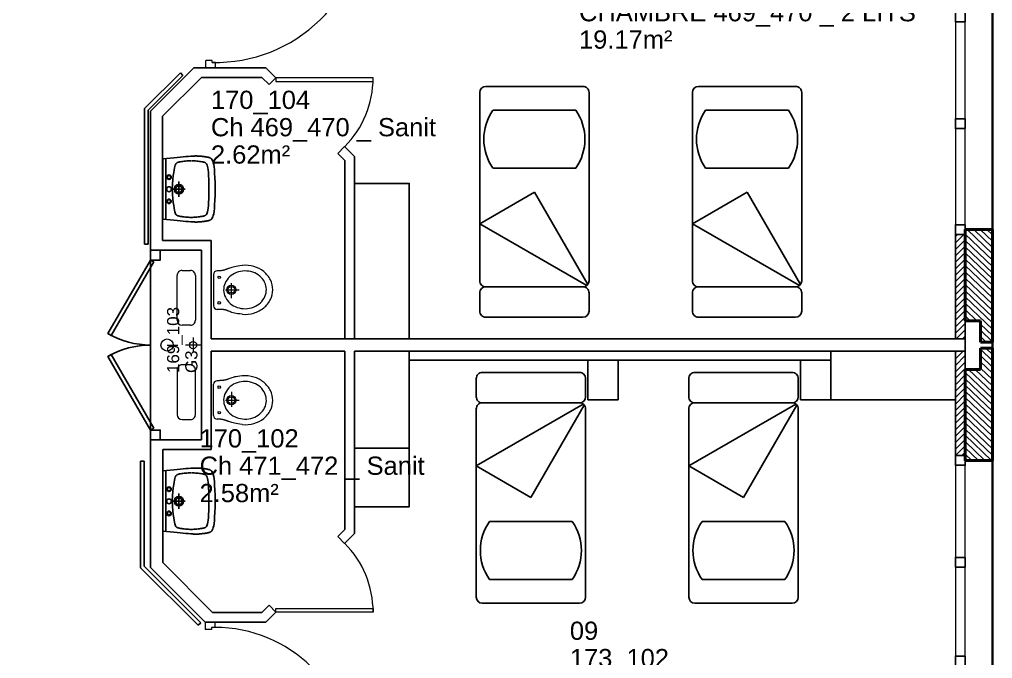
# Model space of a CAD drawing. Header units: metres. Extents: x -8 to 211, y -5 to 116.
# Drawn here: x 167.97 to 175.98, y 100.72 to 105.98 of the extents above; entities that cross this region are included whole.
import ezdxf

# ---------------------------------------------------------------- set-up
doc = ezdxf.new("R2010")
doc.units = ezdxf.units.M
doc.header["$LTSCALE"] = 0.6
doc.header["$MEASUREMENT"] = 0
doc.linetypes.add('CONTINU', pattern=[0])
doc.layers.get('0').update_dxf_attribs({"linetype": 'CONTINUOUS'})
for name, color, linetype in [('006 sanitaire', 5, 'CONTINUOUS'), ('009 main courante', 181, 'CONTINUOUS'), ('400 Lits', 150, 'CONTINUOUS'), ('A_AGENC', 204, 'CONTINUOUS'), ('A_EQMP', 142, 'CONTINUOUS'), ('A_Etiqu_Gaine', 8, 'CONTINUOUS'), ('A_Etiqu_Gaine_ancien', 8, 'CONTINUOUS'), ('A_Etiqu_Gaine_code', 8, 'CONTINUOUS'), ('A_Etiqu_Local', 8, 'CONTINUOUS'), ('A_Etiqu_Local_ancien', 8, 'CONTINUOUS'), ('A_HACH_CLOIS', 7, 'CONTINU'), ('A_HACH_STRUC', 7, 'CONTINUOUS'), ('A_MUR_CLOIS', 8, 'CONTINU'), ('A_MURS_ALÈG', 7, 'CONTINU')]:
    doc.layers.add(name, color=color, linetype=linetype)
for name, color, linetype, lineweight in [('A_CHASS', 4, 'CONTINU', 0), ('A_MURS_STRU', 7, 'CONTINU', 40), ('A_PORTE', 8, 'CONTINU', 0), ('A_SANI', 5, 'CONTINU', 0), ('CONTOUR', 54, 'CONTINUOUS', 30)]:
    doc.layers.add(name, color=color, linetype=linetype, lineweight=lineweight)
doc.styles.add('Attribut', font='arial.ttf')

# ---------------------------------------------------------------- blocks, each defined once
blk = doc.blocks.new('A_Etiqu_Local')
at = {"style": 'Attribut', "flags": 1}
for tag, p in [('CODE_HOPITAL', (-0.4463, 1.632)), ('CODE_SITE', (-0.4463, 1.407)), ('CODE_BATIMENT', (-0.4463, 1.182)), ('CODE_SECTEUR', (-0.4463, 0.957)), ('CODE_ETAGE', (-0.4463, 0.732)), ('NOM_NORMALISE', (-0.4463, -0.843)), ('SECTEUR_ACTIVITE', (-0.4463, -1.068)), ('SOUS_SECTEUR_ACTIVITE', (-0.4463, -1.293)), ('VOLUME', (-0.4463, -1.518)), ('SERVICE', (-0.4463, -1.743)), ('CODE_UG', (-0.4463, -1.968)), ('CODE_UA', (-0.4463, -2.193)), ('CODE_POLE', (-0.4463, -2.418)), ('OCCUPANT_EXTERNE', (-0.4463, -2.643)), ('DISPONIBILITE', (-0.4463, -2.868)), ('ACCES_HANDICAPES', (-0.4463, -3.093)), ('NATURE_SOL', (-0.4463, -3.318)), ('RISQUE_LABORATOIRE', (-0.4463, -3.543)), ('AMIANTE', (-0.4463, -3.768))]:
    blk.add_attdef(tag, p, '', height=0.15, dxfattribs=at)
at = {"layer": 'A_Etiqu_Local', "style": 'Attribut'}
for tag, p in [('CODE_PIECE', (-0.4463, 0.282)), ('NOM_USAGE', (-0.4463, 0.057)), ('SURFACE', (-0.4463, -0.168))]:
    blk.add_attdef(tag, p, '', height=0.15, dxfattribs=at)
at = {"layer": 'A_Etiqu_Local_ancien', "style": 'Attribut'}
blk.add_attdef('CODE_PIECE_ANCIEN', (-0.4463, 0.507), '', height=0.15, dxfattribs=at)
blk = doc.blocks.new('A_Etiqu_Gaine')
at = {"style": 'Attribut', "flags": 1}
for tag, p in [('CODE_HOPITAL', (-0.4323, 0.8651)), ('CODE_SITE', (-0.4323, 0.7151)), ('CODE_BATIMENT', (-0.4323, 0.5651)), ('CODE_SECTEUR', (-0.4323, 0.4151)), ('CODE_ETAGE', (-0.4323, 0.2651)), ('NOM_NORMALISE', (-0.4323, -0.3349)), ('SECTEUR_ACTIVITE', (-0.4323, -0.4849)), ('SOUS_SECTEUR_ACTIVITE', (-0.4323, -0.6349)), ('SURFACE', (-0.4323, -0.7849)), ('CODE_UG', (-0.4323, -0.9349)), ('CODE_POLE', (-0.4323, -1.0849)), ('AMIANTE', (-0.4323, -1.2349))]:
    blk.add_attdef(tag, p, '', height=0.1, dxfattribs=at)
at = {"layer": 'A_Etiqu_Gaine', "style": 'Attribut'}
blk.add_attdef('NOM_USAGE', (-0.4323, -0.1849), '', height=0.1, dxfattribs=at)
at = {"layer": 'A_Etiqu_Gaine_ancien', "style": 'Attribut'}
blk.add_attdef('CODE_PIECE_ANCIEN', (-0.4323, 0.1151), '', height=0.1, dxfattribs=at)
at = {"layer": 'A_Etiqu_Gaine_code', "style": 'Attribut'}
blk.add_attdef('CODE_PIECE', (-0.4323, -0.0349), '', height=0.1, dxfattribs=at)
blk = doc.blocks.new('A$C26E73A60')
at = {"layer": '006 sanitaire', "linetype": 'Continuous'}
for p, q in [((0.0118, 0.4748), (0.0152, 0.4899)), ((0.0152, 0.4899), (0.0191, 0.5014)), ((0.0191, 0.5014), (0.0233, 0.5101)), ((0.0233, 0.5101), (0.0278, 0.5167)), ((0.0278, 0.5167), (0.0302, 0.5195)), ((0.0302, 0.5195), (0.0327, 0.5219)), ((0.0327, 0.5219), (0.0354, 0.524)), ((0.0354, 0.524), (0.0382, 0.5259)), ((0.0382, 0.5259), (0.0413, 0.5276)), ((0.0413, 0.5276), (0.0447, 0.5291)), ((0.0447, 0.5291), (0.0483, 0.5305)), ((0.0483, 0.5305), (0.0524, 0.5317)), ((0.0524, 0.5317), (0.0568, 0.5328)), ((0.0568, 0.5328), (0.0616, 0.5339)), ((0.0616, 0.5339), (0.067, 0.5349)), ((0.067, 0.5349), (0.0727, 0.5359)), ((0.0716, 0.4798), (0.0733, 0.482)), ((0.0727, 0.5359), (0.0787, 0.5369)), ((0.0733, 0.482), (0.0751, 0.4839)), ((0.0751, 0.4839), (0.077, 0.4856)), ((0.077, 0.4856), (0.0789, 0.487)), ((0.0787, 0.5369), (0.085, 0.5378)), ((0.0789, 0.487), (0.081, 0.4883)), ((0.081, 0.4883), (0.0833, 0.4894)), ((0.0833, 0.4894), (0.0858, 0.4904)), ((0.085, 0.5378), (0.0915, 0.5386)), ((0.0858, 0.4904), (0.0885, 0.4913)), ((0.0885, 0.4913), (0.0914, 0.4922)), ((0.0914, 0.4922), (0.0947, 0.493)), ((0.0915, 0.5386), (0.098, 0.5395)), ((0.0947, 0.493), (0.102, 0.4946)), ((0.098, 0.5395), (0.1046, 0.5402)), ((0.102, 0.4946), (0.1103, 0.4961)), ((0.1046, 0.5402), (0.1111, 0.5409)), ((0.1103, 0.4961), (0.1196, 0.4976)), ((0.1111, 0.5409), (0.1175, 0.5415)), ((0.1175, 0.5415), (0.1237, 0.5421)), ((0.1196, 0.4976), (0.1295, 0.499)), ((0.1237, 0.5421), (0.1296, 0.5425)), ((0.1295, 0.499), (0.14, 0.5003)), ((0.1296, 0.5425), (0.1353, 0.5429)), ((0.1353, 0.5429), (0.1409, 0.5432)), ((0.14, 0.5003), (0.1509, 0.5015)), ((0.1409, 0.5432), (0.1465, 0.5434)), ((0.1465, 0.5434), (0.1522, 0.5435)), ((0.1509, 0.5015), (0.162, 0.5025)), ((0.1522, 0.5435), (0.158, 0.5436)), ((0.158, 0.5436), (0.164, 0.5435)), ((0.162, 0.5025), (0.1731, 0.5033)), ((0.164, 0.5435), (0.1704, 0.5433)), ((0.1704, 0.5433), (0.1772, 0.5431)), ((0.1731, 0.5033), (0.1842, 0.5039)), ((0.1772, 0.5431), (0.1845, 0.5427)), ((0.1842, 0.5039), (0.195, 0.5043)), ((0.1845, 0.5427), (0.2008, 0.5416)), ((0.21, 0.5039), (0.1993, 0.5043)), ((0.2008, 0.5416), (0.2194, 0.5402)), ((0.2211, 0.5033), (0.21, 0.5039)), ((0.2194, 0.5402), (0.2401, 0.5384)), ((0.2322, 0.5025), (0.2211, 0.5033)), ((0.2433, 0.5015), (0.2322, 0.5025)), ((0.2401, 0.5384), (0.2627, 0.5362)), ((0.2542, 0.5003), (0.2433, 0.5015)), ((0.2647, 0.499), (0.2542, 0.5003)), ((0.2627, 0.5362), (0.2872, 0.5339)), ((0.2747, 0.4976), (0.2647, 0.499)), ((0.2839, 0.4961), (0.2747, 0.4976)), ((0.2922, 0.4946), (0.2839, 0.4961)), ((0.2872, 0.5339), (0.3133, 0.5313)), ((0.2996, 0.493), (0.2922, 0.4946)), ((0.3028, 0.4922), (0.2996, 0.493)), ((0.3057, 0.4913), (0.3028, 0.4922)), ((0.3084, 0.4904), (0.3057, 0.4913)), ((0.3109, 0.4894), (0.3084, 0.4904)), ((0.3132, 0.4883), (0.3109, 0.4894)), ((0.3153, 0.487), (0.3132, 0.4883)), ((0.3133, 0.5313), (0.341, 0.5285)), ((0.3173, 0.4856), (0.3153, 0.487)), ((0.3191, 0.4839), (0.3173, 0.4856)), ((0.3209, 0.482), (0.3191, 0.4839)), ((0.3226, 0.4798), (0.3209, 0.482)), ((0.341, 0.5285), (0.37, 0.5256)), ((0.37, 0.5256), (0.4003, 0.5225)), ((0.4003, 0.5225), (0.4317, 0.5194)), ((0.4068, 0.5194), (0.4068, 0.0241)), ((0.4317, 0.5194), (0.4317, 0.0241)), ((0.002, 0.3648), (0.0038, 0.4012)), ((0.0038, 0.4012), (0.006, 0.4312)), ((0.006, 0.4312), (0.0087, 0.4555)), ((0.0087, 0.4555), (0.0118, 0.4748)), ((0.0534, 0.3819), (0.0551, 0.4075)), ((0.0551, 0.4075), (0.0572, 0.4282)), ((0.0572, 0.4282), (0.0596, 0.4447)), ((0.0596, 0.4447), (0.0622, 0.4574)), ((0.0622, 0.4574), (0.0652, 0.4671)), ((0.0652, 0.4671), (0.0683, 0.4744)), ((0.0683, 0.4744), (0.0716, 0.4798)), ((0.3259, 0.4744), (0.3226, 0.4798)), ((0.3291, 0.4671), (0.3259, 0.4744)), ((0.3322, 0.4574), (0.3291, 0.4671)), ((0.3353, 0.4447), (0.3322, 0.4574)), ((0.3382, 0.4282), (0.3353, 0.4447)), ((0.3412, 0.4075), (0.3382, 0.4282)), ((0.3441, 0.3819), (0.3412, 0.4075)), ((0, 0.2698), (0.0008, 0.3212)), ((0.0008, 0.3212), (0.002, 0.3648)), ((0.0512, 0.3135), (0.0521, 0.3508)), ((0.0521, 0.3508), (0.0534, 0.3819)), ((0.2982, 0.2698), (0.2982, 0.333)), ((0.347, 0.3508), (0.3441, 0.3819)), ((0.3499, 0.3135), (0.347, 0.3508)), ((0, 0.2737), (0.0008, 0.2223)), ((0.0508, 0.2696), (0.0512, 0.3135)), ((0.0508, 0.2729), (0.0512, 0.229)), ((0.2982, 0.2698), (0.2471, 0.2698)), ((0.2982, 0.2698), (0.2982, 0.2066)), ((0.2982, 0.2698), (0.3492, 0.2698)), ((0.3529, 0.2696), (0.3499, 0.3135)), ((0.3529, 0.2729), (0.3499, 0.229)), ((0.0008, 0.2223), (0.002, 0.1788)), ((0.002, 0.1788), (0.0038, 0.1423)), ((0.0512, 0.229), (0.0521, 0.1917)), ((0.0521, 0.1917), (0.0534, 0.1606)), ((0.0534, 0.1606), (0.0551, 0.135)), ((0.3441, 0.1606), (0.3412, 0.135)), ((0.347, 0.1917), (0.3441, 0.1606)), ((0.3499, 0.229), (0.347, 0.1917)), ((0.0038, 0.1423), (0.006, 0.1124)), ((0.006, 0.1124), (0.0087, 0.0881)), ((0.0087, 0.0881), (0.0118, 0.0687)), ((0.0551, 0.135), (0.0572, 0.1143)), ((0.0572, 0.1143), (0.0596, 0.0979)), ((0.0596, 0.0979), (0.0622, 0.0851)), ((0.0622, 0.0851), (0.0652, 0.0754)), ((0.3322, 0.0851), (0.3291, 0.0754)), ((0.3353, 0.0979), (0.3322, 0.0851)), ((0.3382, 0.1143), (0.3353, 0.0979)), ((0.3412, 0.135), (0.3382, 0.1143)), ((0.0118, 0.0687), (0.0152, 0.0537)), ((0.0152, 0.0537), (0.0191, 0.0422)), ((0.0191, 0.0422), (0.0233, 0.0334)), ((0.0233, 0.0334), (0.0278, 0.0268)), ((0.0278, 0.0268), (0.0302, 0.0241)), ((0.0302, 0.0241), (0.0327, 0.0217)), ((0.0327, 0.0217), (0.0354, 0.0195)), ((0.0354, 0.0195), (0.0382, 0.0176)), ((0.0382, 0.0176), (0.0413, 0.0159)), ((0.0413, 0.0159), (0.0447, 0.0144)), ((0.0447, 0.0144), (0.0483, 0.0131)), ((0.0483, 0.0131), (0.0524, 0.0119)), ((0.0524, 0.0119), (0.0568, 0.0108)), ((0.0568, 0.0108), (0.0616, 0.0097)), ((0.0616, 0.0097), (0.067, 0.0087)), ((0.0652, 0.0754), (0.0683, 0.0681)), ((0.067, 0.0087), (0.0727, 0.0077)), ((0.0683, 0.0681), (0.0716, 0.0627)), ((0.0716, 0.0627), (0.0733, 0.0605)), ((0.0727, 0.0077), (0.0787, 0.0067)), ((0.0733, 0.0605), (0.0751, 0.0586)), ((0.0751, 0.0586), (0.077, 0.0569)), ((0.077, 0.0569), (0.0789, 0.0555)), ((0.0787, 0.0067), (0.085, 0.0058)), ((0.0789, 0.0555), (0.081, 0.0542)), ((0.081, 0.0542), (0.0833, 0.0531)), ((0.0833, 0.0531), (0.0858, 0.0521)), ((0.085, 0.0058), (0.0915, 0.0049)), ((0.0858, 0.0521), (0.0885, 0.0512)), ((0.0885, 0.0512), (0.0914, 0.0503)), ((0.0914, 0.0503), (0.0947, 0.0495)), ((0.0915, 0.0049), (0.098, 0.0041)), ((0.0947, 0.0495), (0.102, 0.0479)), ((0.098, 0.0041), (0.1046, 0.0034)), ((0.102, 0.0479), (0.1103, 0.0464)), ((0.1046, 0.0034), (0.1111, 0.0027)), ((0.1103, 0.0464), (0.1196, 0.0449)), ((0.1111, 0.0027), (0.1175, 0.002)), ((0.1175, 0.002), (0.1237, 0.0015)), ((0.1196, 0.0449), (0.1297, 0.0435)), ((0.1237, 0.0015), (0.1296, 0.001)), ((0.1296, 0.001), (0.1353, 0.0006)), ((0.1297, 0.0435), (0.1403, 0.0422)), ((0.1353, 0.0006), (0.1409, 0.0004)), ((0.1403, 0.0422), (0.1514, 0.041)), ((0.1409, 0.0004), (0.1465, 0.0001)), ((0.1465, 0.0001), (0.1522, 0)), ((0.1514, 0.041), (0.1627, 0.04)), ((0.1522, 0), (0.158, 0)), ((0.158, 0), (0.164, 0.0001)), ((0.1627, 0.04), (0.1743, 0.0392)), ((0.164, 0.0001), (0.1704, 0.0002)), ((0.1704, 0.0002), (0.1772, 0.0005)), ((0.1743, 0.0392), (0.1858, 0.0385)), ((0.1772, 0.0005), (0.1845, 0.0009)), ((0.1845, 0.0009), (0.2008, 0.002)), ((0.1858, 0.0385), (0.1971, 0.0382)), ((0.2085, 0.0385), (0.1971, 0.0382)), ((0.2008, 0.002), (0.2194, 0.0034)), ((0.22, 0.0392), (0.2085, 0.0385)), ((0.2194, 0.0034), (0.2401, 0.0052)), ((0.2315, 0.04), (0.22, 0.0392)), ((0.2429, 0.041), (0.2315, 0.04)), ((0.2401, 0.0052), (0.2627, 0.0073)), ((0.2539, 0.0422), (0.2429, 0.041)), ((0.2646, 0.0435), (0.2539, 0.0422)), ((0.2627, 0.0073), (0.2872, 0.0097)), ((0.2746, 0.0449), (0.2646, 0.0435)), ((0.2839, 0.0464), (0.2746, 0.0449)), ((0.2922, 0.0479), (0.2839, 0.0464)), ((0.2872, 0.0097), (0.3133, 0.0123)), ((0.2996, 0.0495), (0.2922, 0.0479)), ((0.3028, 0.0503), (0.2996, 0.0495)), ((0.3057, 0.0512), (0.3028, 0.0503)), ((0.3084, 0.0521), (0.3057, 0.0512)), ((0.3109, 0.0531), (0.3084, 0.0521)), ((0.3132, 0.0542), (0.3109, 0.0531)), ((0.3153, 0.0555), (0.3132, 0.0542)), ((0.3133, 0.0123), (0.341, 0.0151)), ((0.3173, 0.0569), (0.3153, 0.0555)), ((0.3191, 0.0586), (0.3173, 0.0569)), ((0.3209, 0.0605), (0.3191, 0.0586)), ((0.3226, 0.0627), (0.3209, 0.0605)), ((0.3259, 0.0681), (0.3226, 0.0627)), ((0.3291, 0.0754), (0.3259, 0.0681)), ((0.341, 0.0151), (0.37, 0.018)), ((0.37, 0.018), (0.4003, 0.021)), ((0.4003, 0.021), (0.4317, 0.0241))]:
    blk.add_line(p, q, dxfattribs=at)
for centre, radius in [((0.3797, 0.3693), 0.0189), ((0.3797, 0.3693), 0.0144), ((0.2982, 0.2698), 0.0387), ((0.2982, 0.2698), 0.0274), ((0.3797, 0.2698), 0.0204), ((0.3797, 0.1703), 0.0189), ((0.3797, 0.1703), 0.0144)]:
    blk.add_circle(centre, radius, dxfattribs=at)

msp = doc.modelspace()

# ---------------------------------------------------------------- hatches: boundary and pattern name
at = {"layer": 'A_HACH_CLOIS'}
h = msp.add_hatch(dxfattribs=at)
h.set_pattern_fill('ANSI31', color=8, scale=0.3, style=0)
h.set_pattern_definition([(45, (175.67458, 102.38656), (-0.0265165, 0.0265165), [])])
h.paths.add_polyline_path([(175.7546, 104.2063), (175.6746, 104.2063), (175.6746, 103.3465), (175.7546, 103.3465), (175.7546, 103.4964), (175.7546, 103.4964)])
h.paths.add_polyline_path([(175.7549, 103.2464), (175.6749, 103.2464), (175.6749, 102.3866), (175.7549, 102.3866)])
at = {"layer": 'A_HACH_STRUC', "linetype": 'Continuous'}
h = msp.add_hatch(dxfattribs=at)
h.set_pattern_fill('ANSI31', color=8, scale=0.3, angle=-88.5553, style=0)
h.set_pattern_definition([(316.4447, (175.754575, 102.346555), (0.02583954, 0.0271766), [])])
h.paths.add_polyline_path([(175.9796, 104.2463), (175.7546, 104.2463), (175.7546, 104.2063), (175.7546, 104.2063), (175.7546, 103.4964), (175.8796, 103.4964), (175.8796, 103.3214), (175.9796, 103.3214)])
h.paths.add_polyline_path([(175.9799, 103.2714), (175.8799, 103.2714), (175.8799, 103.0964), (175.7549, 103.0964), (175.7549, 102.3866), (175.7549, 102.3466), (175.9799, 102.3466)])

# ---------------------------------------------------------------- linework, layer by layer
at = {"layer": '009 main courante', "color": 8, "linetype": 'Continuous'}
for p, q in [((169.001, 105.2424), (169.2955, 105.5369)), ((169.031, 105.23), (169.3167, 105.5157)), ((169.3167, 105.5157), (169.2955, 105.5369)), ((169.001, 105.2424), (169.001, 104.1278)), ((169.031, 105.23), (169.031, 104.1278)), ((169.031, 104.1277), (169.001, 104.1278)), ((168.9981, 102.3418), (168.9681, 102.3419)), ((168.9681, 101.4635), (168.9681, 102.3419)), ((168.9981, 101.4759), (168.9981, 102.3419)), ((168.9981, 101.4759), (169.4627, 101.0113)), ((168.9681, 101.4635), (169.4415, 100.99)), ((169.4627, 101.0113), (169.4415, 100.99))]:
    msp.add_line(p, q, dxfattribs=at)
at = {"layer": '400 Lits', "color": 8, "linetype": 'Continuous'}
for p, q in [((171.8093, 105.4256), (172.6093, 105.4256)), ((173.5593, 105.4256), (174.3593, 105.4256)), ((171.7593, 103.8253), (171.7593, 105.3756)), ((172.6593, 105.3756), (172.6593, 103.8253)), ((173.5093, 103.8253), (173.5093, 105.3756)), ((174.4093, 105.3756), (174.4093, 103.8253)), ((172.5501, 105.2289), (171.8686, 105.2289)), ((174.3001, 105.2289), (173.6186, 105.2289)), ((172.5501, 104.7518), (171.8686, 104.7518)), ((174.3001, 104.7518), (173.6186, 104.7518)), ((172.2093, 104.555), (171.7593, 104.2952)), ((172.6485, 103.7945), (172.2093, 104.555)), ((173.9593, 104.555), (173.5093, 104.2952)), ((174.3985, 103.7945), (173.9593, 104.555)), ((172.6405, 103.7865), (171.7593, 104.2952)), ((174.3905, 103.7865), (173.5093, 104.2952)), ((171.7593, 103.5756), (171.7593, 103.7256)), ((172.6093, 103.7756), (171.8093, 103.7756)), ((172.6093, 103.7756), (171.8093, 103.7756)), ((172.6093, 103.7756), (171.8093, 103.7756)), ((172.6593, 103.5756), (172.6593, 103.7256)), ((173.5093, 103.5756), (173.5093, 103.7256)), ((174.3593, 103.7756), (173.5593, 103.7756)), ((174.3593, 103.7756), (173.5593, 103.7756)), ((174.3593, 103.7756), (173.5593, 103.7756)), ((174.4093, 103.5756), (174.4093, 103.7256)), ((172.6093, 103.5256), (171.8093, 103.5256)), ((174.3593, 103.5256), (173.5593, 103.5256)), ((171.7306, 103.0206), (171.7306, 102.8706)), ((172.5806, 103.0706), (171.7806, 103.0706)), ((172.6306, 103.0206), (172.6306, 102.8706)), ((173.4806, 103.0206), (173.4806, 102.8706)), ((174.3306, 103.0706), (173.5306, 103.0706)), ((174.3806, 103.0206), (174.3806, 102.8706)), ((172.6117, 102.8097), (171.7306, 102.3009)), ((171.7306, 102.7708), (171.7306, 101.2206)), ((172.5806, 102.8206), (171.7806, 102.8206)), ((172.5806, 102.8206), (171.7806, 102.8206)), ((172.5806, 102.8206), (171.7806, 102.8206)), ((172.6197, 102.8017), (172.1806, 102.0411)), ((172.6306, 101.2206), (172.6306, 102.7708)), ((174.3617, 102.8097), (173.4806, 102.3009)), ((173.4806, 102.7708), (173.4806, 101.2206)), ((174.3306, 102.8206), (173.5306, 102.8206)), ((174.3306, 102.8206), (173.5306, 102.8206)), ((174.3306, 102.8206), (173.5306, 102.8206)), ((174.3697, 102.8017), (173.9306, 102.0411)), ((174.3806, 101.2206), (174.3806, 102.7708)), ((172.1806, 102.0411), (171.7306, 102.3009)), ((173.9306, 102.0411), (173.4806, 102.3009)), ((172.5214, 101.8444), (171.8398, 101.8444)), ((174.2714, 101.8444), (173.5898, 101.8444)), ((172.5214, 101.3673), (171.8398, 101.3673)), ((174.2714, 101.3673), (173.5898, 101.3673)), ((171.7806, 101.1706), (172.5806, 101.1706)), ((173.5306, 101.1706), (174.3306, 101.1706))]:
    msp.add_line(p, q, dxfattribs=at)
for centre, radius, start, end in [((171.8093, 105.3756), 0.05, 90.00063, 180.00052), ((172.6093, 105.3756), 0.05, 359.99824, 89.99832), ((173.5593, 105.3756), 0.05, 90.00063, 180.00052), ((174.3593, 105.3756), 0.05, 359.99824, 89.99832), ((172.2093, 104.9903), 0.416, 145.00807, 214.99209), ((172.2093, 104.9903), 0.416, 325.00745, 34.99223), ((173.9593, 104.9903), 0.416, 145.00807, 214.99209), ((173.9593, 104.9903), 0.416, 325.00745, 34.99223), ((171.8093, 103.8256), 0.05, 179.99824, 269.99832), ((172.6093, 103.8256), 0.05, 270.00063, 0.00052), ((173.5593, 103.8256), 0.05, 179.99824, 269.99832), ((174.3593, 103.8256), 0.05, 270.00063, 0.00052), ((171.8093, 103.7256), 0.05, 90.00168, 180.00176), ((172.6093, 103.7256), 0.05, 359.99938, 89.99947), ((173.5593, 103.7256), 0.05, 90.00168, 180.00176), ((174.3593, 103.7256), 0.05, 359.99938, 89.99947), ((171.8093, 103.5756), 0.05, 179.99824, 269.99832), ((172.6093, 103.5756), 0.05, 270.00063, 0.00052), ((173.5593, 103.5756), 0.05, 179.99824, 269.99832), ((174.3593, 103.5756), 0.05, 270.00063, 0.00052), ((171.7806, 103.0206), 0.05, 90.00168, 180.00176), ((172.5806, 103.0206), 0.05, 359.99938, 89.99947), ((173.5306, 103.0206), 0.05, 90.00168, 180.00176), ((174.3306, 103.0206), 0.05, 359.99938, 89.99947), ((171.7806, 102.8706), 0.05, 179.99824, 269.99832), ((172.5806, 102.8706), 0.05, 270.00063, 0.00052), ((173.5306, 102.8706), 0.05, 179.99824, 269.99832), ((174.3306, 102.8706), 0.05, 270.00063, 0.00052), ((171.7806, 102.7706), 0.05, 90.00168, 180.00176), ((172.5806, 102.7706), 0.05, 359.99938, 89.99947), ((173.5306, 102.7706), 0.05, 90.00168, 180.00176), ((174.3306, 102.7706), 0.05, 359.99938, 89.99947), ((172.1806, 101.6058), 0.416, 145.00807, 214.99209), ((172.1806, 101.6058), 0.416, 325.00745, 34.99223), ((173.9306, 101.6058), 0.416, 145.00807, 214.99209), ((173.9306, 101.6058), 0.416, 325.00745, 34.99223), ((171.7806, 101.2206), 0.05, 179.99948, 269.99937), ((172.5806, 101.2206), 0.05, 270.00177, 0.00166), ((173.5306, 101.2206), 0.05, 179.99948, 269.99937), ((174.3306, 101.2206), 0.05, 270.00177, 0.00166)]:
    msp.add_arc(centre, radius, start, end, dxfattribs=at)
at = {"layer": 'A_AGENC', "color": 8, "linetype": 'Continuous'}
for points in [[(169.0499, 104.0764), (169.1299, 104.0764), (169.1299, 103.9964), (169.0499, 103.9964)], [(169.0499, 102.5964), (169.1299, 102.5964), (169.1299, 102.5164), (169.0499, 102.5164), (169.0499, 104.0764)]]:
    msp.add_lwpolyline(points, dxfattribs=at)
for points in [[(169.0759, 103.9814), (168.7259, 103.3752), (168.6999, 103.3902), (169.0499, 103.9964)], [(169.0759, 102.6114), (168.7259, 103.2176), (168.6999, 103.2026), (169.0499, 102.5964)]]:
    msp.add_lwpolyline(points, close=True, dxfattribs=at)
for centre, start, end in [((169.0499, 103.9964), 240.00001, 270), ((169.0499, 102.5964), 90, 120)]:
    msp.add_arc(centre, 0.7, start, end, dxfattribs=at)
at = {"layer": 'A_CHASS', "color": 8, "linetype": 'Continuous'}
for p, q in [((175.6746, 105.9563), (175.6746, 104.2863)), ((175.7546, 104.2863), (175.7546, 105.9563)), ((175.6749, 102.3066), (175.6749, 100.7361)), ((175.7549, 100.7361), (175.7549, 102.3066))]:
    msp.add_line(p, q, dxfattribs=at)
at = {"layer": 'A_EQMP', "color": 8, "linetype": 'Continuous'}
for p, q in [((171.1799, 103.1712), (174.6499, 103.1712)), ((172.6499, 102.8461), (172.6499, 103.1712)), ((172.8999, 102.8461), (172.8999, 103.1712)), ((174.3999, 102.8461), (174.3999, 103.1712)), ((172.8999, 102.8461), (172.6499, 102.8461)), ((174.6499, 102.8461), (174.3999, 102.8461)), ((171.1799, 102.4463), (170.7299, 102.4463))]:
    msp.add_line(p, q, dxfattribs=at)
for points in [[(170.7299, 103.3467), (171.1799, 103.3467), (171.1799, 104.6272), (170.7299, 104.6272)], [(170.7299, 103.2463), (171.1799, 103.2463), (171.1799, 101.9658), (170.7299, 101.9658)], [(174.6499, 103.2461), (175.6749, 103.2459), (175.6749, 102.8458), (174.6499, 102.8461)]]:
    msp.add_lwpolyline(points, close=True, dxfattribs=at)
at = {"layer": 'A_MUR_CLOIS', "color": 8, "linetype": 'Continuous'}
for p, q in [((169.4073, 105.5783), (169.0496, 105.2205)), ((169.9999, 105.5783), (169.4073, 105.5783)), ((169.5057, 105.5787), (169.5857, 105.5787)), ((169.9999, 105.5783), (170.0821, 105.4962)), ((169.4688, 105.4983), (169.1496, 105.1791)), ((169.4688, 105.4983), (169.9668, 105.4983)), ((169.9668, 105.4983), (170.0255, 105.4396)), ((170.0821, 105.4962), (170.0255, 105.4396)), ((169.0496, 105.2205), (169.0496, 104.0764)), ((169.1496, 105.1791), (169.1496, 104.1564)), ((170.6477, 104.9305), (170.5912, 104.8739)), ((170.6477, 104.9305), (170.7299, 104.8483)), ((170.5912, 104.8739), (170.6499, 104.8152)), ((170.7299, 104.8483), (170.7299, 103.3481)), ((170.6499, 104.8152), (170.6499, 103.3481)), ((169.1496, 104.1564), (169.5491, 104.1564)), ((169.5491, 104.1564), (169.5491, 103.3464)), ((169.0496, 104.0764), (169.4691, 104.0764)), ((169.4694, 104.0764), (169.4694, 102.5164)), ((175.7546, 103.3464), (169.5491, 103.3464)), ((170.6499, 103.2464), (169.5494, 103.2464)), ((169.5494, 103.2464), (169.5494, 102.4364)), ((170.6499, 101.7794), (170.6499, 103.2464)), ((170.7299, 103.2466), (175.7549, 103.2466)), ((170.7299, 101.7462), (170.7299, 103.2464)), ((169.0499, 102.5164), (169.4694, 102.5164)), ((169.0499, 102.5164), (169.0499, 101.4662)), ((169.1499, 102.4364), (169.5494, 102.4364)), ((169.1499, 102.4364), (169.1499, 101.5076)), ((170.5912, 101.7207), (170.6499, 101.7794)), ((170.6477, 101.6641), (170.5912, 101.7207)), ((170.6477, 101.6641), (170.7299, 101.7462)), ((169.5613, 101.0962), (169.1499, 101.5076)), ((169.4999, 101.0162), (169.0499, 101.4662)), ((169.9668, 101.0962), (170.0255, 101.155)), ((170.0821, 101.0984), (170.0255, 101.155)), ((169.5613, 101.0962), (169.9668, 101.0962)), ((169.9999, 101.0162), (170.0821, 101.0984)), ((169.4999, 101.0162), (169.9999, 101.0162))]:
    msp.add_line(p, q, dxfattribs=at)
for points in [[(175.7546, 106.0363), (175.6746, 106.0363), (175.6746, 105.9563), (175.7546, 105.9563)], [(175.7546, 105.1584), (175.6746, 105.1584), (175.6746, 105.0784), (175.7546, 105.0784)], [(175.7546, 104.2863), (175.6746, 104.2863), (175.6746, 104.2063), (175.7546, 104.2063)], [(175.7546, 104.2063), (175.7546, 103.3465), (175.6746, 103.3465), (175.6746, 104.2063)], [(175.7549, 102.3866), (175.6749, 102.3866), (175.6749, 102.3066), (175.7549, 102.3066)], [(175.7549, 101.5487), (175.6749, 101.5487), (175.6749, 101.4687), (175.7549, 101.4687)], [(175.7549, 100.7361), (175.6749, 100.7361), (175.6749, 100.656), (175.7549, 100.656)]]:
    msp.add_lwpolyline(points, close=True, dxfattribs=at)
msp.add_lwpolyline([(175.7549, 103.2464), (175.6749, 103.2464), (175.6749, 102.3866), (175.7549, 102.3866), (175.7549, 103.3464)], dxfattribs=at)
at = {"layer": 'A_MURS_ALÈG', "color": 8, "ltscale": 200}
for p, q in [((175.9796, 105.9963), (175.9796, 104.2463)), ((175.9799, 102.3466), (175.9799, 100.696))]:
    msp.add_line(p, q, dxfattribs=at)
at = {"layer": 'A_MURS_STRU', "color": 8, "linetype": 'Continuous'}
for p, q in [((175.7546, 103.4964), (175.7546, 104.2463)), ((175.9796, 104.2463), (175.7546, 104.2463)), ((175.9796, 103.3214), (175.9796, 104.2463)), ((175.8796, 103.4964), (175.7546, 103.4964)), ((175.8796, 103.3214), (175.8796, 103.4964)), ((175.9796, 103.3214), (175.8796, 103.3214)), ((175.8799, 103.2714), (175.8799, 103.0964)), ((175.9799, 103.2714), (175.8799, 103.2714)), ((175.9799, 103.2714), (175.9799, 102.3466)), ((175.8799, 103.0964), (175.7549, 103.0964)), ((175.7549, 103.0964), (175.7549, 102.3466)), ((175.9799, 102.3466), (175.7549, 102.3466))]:
    msp.add_line(p, q, dxfattribs=at)
at = {"layer": 'A_PORTE', "color": 8, "linetype": 'Continuous'}
for p, q in [((169.5057, 105.5787), (169.5057, 105.6386)), ((169.5579, 105.6386), (169.5057, 105.6386)), ((169.5579, 105.6226), (169.5579, 105.6386)), ((169.5857, 105.6226), (169.5579, 105.6226)), ((169.5857, 105.5787), (169.5857, 105.6226)), ((170.882, 105.4962), (170.0821, 105.4962)), ((170.0821, 105.4962), (170.0821, 105.4662)), ((170.882, 105.4662), (170.882, 105.4962)), ((170.0821, 105.4662), (170.882, 105.4662)), ((170.0821, 101.1284), (170.882, 101.1284)), ((170.0821, 101.0984), (170.0821, 101.1284)), ((170.882, 101.0984), (170.0821, 101.0984)), ((170.882, 101.1284), (170.882, 101.0984)), ((169.4999, 101.0162), (169.5799, 101.0162)), ((169.4999, 101.0162), (169.4999, 100.9564)), ((169.5799, 101.0162), (169.5799, 100.9724)), ((169.5521, 100.9564), (169.4999, 100.9564)), ((169.5799, 100.9724), (169.5521, 100.9724)), ((169.5521, 100.9724), (169.5521, 100.9564))]:
    msp.add_line(p, q, dxfattribs=at)
for centre, radius, start, end in [((169.5857, 106.8526), 1.23, 268.70574, 0), ((170.0821, 105.4962), 0.8, 314.99996, 359.99998), ((170.0821, 101.0984), 0.8, 0.00002, 45.00004), ((169.5799, 99.8404), 1.132, 1.51862, 90)]:
    msp.add_arc(centre, radius, start, end, dxfattribs=at)
at = {"layer": 'A_SANI', "color": 8, "linetype": 'Continuous'}
for p, q in [((169.3094, 103.9099), (169.3794, 103.9099)), ((169.5694, 103.8771), (169.5694, 103.6199)), ((169.6014, 103.9072), (169.5983, 103.9071)), ((169.6062, 103.9072), (169.6014, 103.9072)), ((169.6108, 103.9073), (169.6062, 103.9072)), ((169.6152, 103.9073), (169.6108, 103.9073)), ((169.6196, 103.9074), (169.6152, 103.9073)), ((169.6239, 103.9076), (169.6196, 103.9074)), ((169.6282, 103.9079), (169.6239, 103.9076)), ((169.6324, 103.9083), (169.6282, 103.9079)), ((169.6367, 103.9089), (169.6324, 103.9083)), ((169.6411, 103.9096), (169.6367, 103.9089)), ((169.6455, 103.9105), (169.6411, 103.9096)), ((169.6477, 103.911), (169.6455, 103.9105)), ((169.65, 103.9116), (169.6477, 103.911)), ((169.6523, 103.9121), (169.65, 103.9116)), ((169.6546, 103.9128), (169.6523, 103.9121)), ((169.6569, 103.9134), (169.6546, 103.9128)), ((169.6591, 103.9141), (169.6569, 103.9134)), ((169.6614, 103.9148), (169.6591, 103.9141)), ((169.6636, 103.9155), (169.6614, 103.9148)), ((169.6658, 103.9163), (169.6636, 103.9155)), ((169.6679, 103.917), (169.6658, 103.9163)), ((169.67, 103.9177), (169.6679, 103.917)), ((169.672, 103.9185), (169.67, 103.9177)), ((169.6741, 103.9192), (169.672, 103.9185)), ((169.6761, 103.92), (169.6741, 103.9192)), ((169.6782, 103.9208), (169.6761, 103.92)), ((169.6804, 103.9216), (169.6782, 103.9208)), ((169.6826, 103.9224), (169.6804, 103.9216)), ((169.6849, 103.9233), (169.6826, 103.9224)), ((169.6874, 103.9242), (169.6849, 103.9233)), ((169.69, 103.9251), (169.6874, 103.9242)), ((169.6957, 103.9272), (169.69, 103.9251)), ((169.7023, 103.9294), (169.6957, 103.9272)), ((169.7099, 103.9318), (169.7023, 103.9294)), ((169.7187, 103.9343), (169.7099, 103.9318)), ((169.7288, 103.9369), (169.7187, 103.9343)), ((169.7405, 103.9397), (169.7288, 103.9369)), ((169.7538, 103.9425), (169.7405, 103.9397)), ((169.769, 103.9453), (169.7538, 103.9425)), ((169.7862, 103.9482), (169.769, 103.9453)), ((169.8055, 103.9512), (169.7862, 103.9482)), ((169.2694, 103.4999), (169.2694, 103.8699)), ((169.4194, 103.8699), (169.4194, 103.4999)), ((169.7152, 103.6826), (169.7152, 103.8047)), ((169.6664, 103.751), (169.7787, 103.751)), ((169.6014, 103.5898), (169.5983, 103.59)), ((169.6062, 103.5898), (169.6014, 103.5898)), ((169.6108, 103.5898), (169.6062, 103.5898)), ((169.6152, 103.5898), (169.6108, 103.5898)), ((169.6196, 103.5897), (169.6152, 103.5898)), ((169.6239, 103.5896), (169.6196, 103.5897)), ((169.6282, 103.5895), (169.6239, 103.5896)), ((169.6324, 103.5893), (169.6282, 103.5895)), ((169.6367, 103.589), (169.6324, 103.5893)), ((169.6411, 103.5887), (169.6367, 103.589)), ((169.6455, 103.5882), (169.6411, 103.5887)), ((169.6477, 103.588), (169.6455, 103.5882)), ((169.65, 103.5877), (169.6477, 103.588)), ((169.6523, 103.5874), (169.65, 103.5877)), ((169.6546, 103.587), (169.6523, 103.5874)), ((169.6569, 103.5867), (169.6546, 103.587)), ((169.6591, 103.5863), (169.6569, 103.5867)), ((169.6614, 103.5858), (169.6591, 103.5863)), ((169.6636, 103.5854), (169.6614, 103.5858)), ((169.6658, 103.5849), (169.6636, 103.5854)), ((169.6679, 103.5844), (169.6658, 103.5849)), ((169.67, 103.5838), (169.6679, 103.5844)), ((169.672, 103.5832), (169.67, 103.5838)), ((169.6741, 103.5825), (169.672, 103.5832)), ((169.6761, 103.5818), (169.6741, 103.5825)), ((169.6782, 103.5811), (169.6761, 103.5818)), ((169.6804, 103.5802), (169.6782, 103.5811)), ((169.6826, 103.5794), (169.6804, 103.5802)), ((169.6849, 103.5784), (169.6826, 103.5794)), ((169.6874, 103.5774), (169.6849, 103.5784)), ((169.69, 103.5763), (169.6874, 103.5774)), ((169.6957, 103.5739), (169.69, 103.5763)), ((169.7023, 103.5712), (169.6957, 103.5739)), ((169.7099, 103.5683), (169.7023, 103.5712)), ((169.7187, 103.5654), (169.7099, 103.5683)), ((169.7288, 103.5625), (169.7187, 103.5654)), ((169.7405, 103.5597), (169.7288, 103.5625)), ((169.7538, 103.557), (169.7405, 103.5597)), ((169.769, 103.5546), (169.7538, 103.557)), ((169.7862, 103.5525), (169.769, 103.5546)), ((169.8055, 103.5508), (169.7862, 103.5525)), ((169.3794, 103.4599), (169.3094, 103.4599)), ((169.3996, 103.358), (169.3999, 103.235)), ((169.1858, 103.2965), (169.2736, 103.2965)), ((169.4611, 103.2965), (169.3381, 103.2965)), ((169.2694, 103.0931), (169.2694, 102.7231)), ((169.3794, 103.1331), (169.3094, 103.1331)), ((169.4194, 102.7231), (169.4194, 103.0931)), ((169.6014, 103.0032), (169.5983, 103.0031)), ((169.6062, 103.0032), (169.6014, 103.0032)), ((169.6108, 103.0032), (169.6062, 103.0032)), ((169.6152, 103.0032), (169.6108, 103.0032)), ((169.6196, 103.0033), (169.6152, 103.0032)), ((169.6239, 103.0034), (169.6196, 103.0033)), ((169.6282, 103.0035), (169.6239, 103.0034)), ((169.6324, 103.0037), (169.6282, 103.0035)), ((169.6367, 103.004), (169.6324, 103.0037)), ((169.6411, 103.0044), (169.6367, 103.004)), ((169.6455, 103.0048), (169.6411, 103.0044)), ((169.6477, 103.0051), (169.6455, 103.0048)), ((169.65, 103.0054), (169.6477, 103.0051)), ((169.6523, 103.0057), (169.65, 103.0054)), ((169.6546, 103.006), (169.6523, 103.0057)), ((169.6569, 103.0064), (169.6546, 103.006)), ((169.6591, 103.0068), (169.6569, 103.0064)), ((169.6614, 103.0072), (169.6591, 103.0068)), ((169.6636, 103.0077), (169.6614, 103.0072)), ((169.6658, 103.0082), (169.6636, 103.0077)), ((169.6679, 103.0087), (169.6658, 103.0082)), ((169.67, 103.0093), (169.6679, 103.0087)), ((169.672, 103.0099), (169.67, 103.0093)), ((169.6741, 103.0105), (169.672, 103.0099)), ((169.6761, 103.0112), (169.6741, 103.0105)), ((169.6782, 103.012), (169.6761, 103.0112)), ((169.6804, 103.0128), (169.6782, 103.012)), ((169.6826, 103.0137), (169.6804, 103.0128)), ((169.6849, 103.0146), (169.6826, 103.0137)), ((169.6874, 103.0157), (169.6849, 103.0146)), ((169.69, 103.0168), (169.6874, 103.0157)), ((169.6957, 103.0192), (169.69, 103.0168)), ((169.7023, 103.0219), (169.6957, 103.0192)), ((169.7099, 103.0247), (169.7023, 103.0219)), ((169.7187, 103.0276), (169.7099, 103.0247)), ((169.7288, 103.0305), (169.7187, 103.0276)), ((169.7405, 103.0334), (169.7288, 103.0305)), ((169.7538, 103.036), (169.7405, 103.0334)), ((169.769, 103.0385), (169.7538, 103.036)), ((169.7862, 103.0406), (169.769, 103.0385)), ((169.8055, 103.0423), (169.7862, 103.0406)), ((169.5694, 102.7159), (169.5694, 102.9731)), ((169.6664, 102.8421), (169.7787, 102.8421)), ((169.7152, 102.9104), (169.7152, 102.7883)), ((169.3094, 102.6831), (169.3794, 102.6831)), ((169.6014, 102.6858), (169.5983, 102.6859)), ((169.6062, 102.6858), (169.6014, 102.6858)), ((169.6108, 102.6858), (169.6062, 102.6858)), ((169.6152, 102.6857), (169.6108, 102.6858)), ((169.6196, 102.6856), (169.6152, 102.6857)), ((169.6239, 102.6854), (169.6196, 102.6856)), ((169.6282, 102.6851), (169.6239, 102.6854)), ((169.6324, 102.6847), (169.6282, 102.6851)), ((169.6367, 102.6841), (169.6324, 102.6847)), ((169.6411, 102.6834), (169.6367, 102.6841)), ((169.6455, 102.6826), (169.6411, 102.6834)), ((169.6477, 102.682), (169.6455, 102.6826)), ((169.65, 102.6815), (169.6477, 102.682)), ((169.6523, 102.6809), (169.65, 102.6815)), ((169.6546, 102.6803), (169.6523, 102.6809)), ((169.6569, 102.6796), (169.6546, 102.6803)), ((169.6591, 102.6789), (169.6569, 102.6796)), ((169.6614, 102.6782), (169.6591, 102.6789)), ((169.6636, 102.6775), (169.6614, 102.6782)), ((169.6658, 102.6768), (169.6636, 102.6775)), ((169.6679, 102.676), (169.6658, 102.6768)), ((169.67, 102.6753), (169.6679, 102.676)), ((169.672, 102.6746), (169.67, 102.6753)), ((169.6741, 102.6738), (169.672, 102.6746)), ((169.6761, 102.6731), (169.6741, 102.6738)), ((169.6782, 102.6723), (169.6761, 102.6731)), ((169.6804, 102.6715), (169.6782, 102.6723)), ((169.6826, 102.6706), (169.6804, 102.6715)), ((169.6849, 102.6698), (169.6826, 102.6706)), ((169.6874, 102.6689), (169.6849, 102.6698)), ((169.69, 102.6679), (169.6874, 102.6689)), ((169.6957, 102.6659), (169.69, 102.6679)), ((169.7023, 102.6636), (169.6957, 102.6659)), ((169.7099, 102.6613), (169.7023, 102.6636)), ((169.7187, 102.6587), (169.7099, 102.6613)), ((169.7288, 102.6561), (169.7187, 102.6587)), ((169.7405, 102.6534), (169.7288, 102.6561)), ((169.7538, 102.6506), (169.7405, 102.6534)), ((169.769, 102.6477), (169.7538, 102.6506)), ((169.7862, 102.6448), (169.769, 102.6477)), ((169.8055, 102.6419), (169.7862, 102.6448))]:
    msp.add_line(p, q, dxfattribs=at)
for centre, radius in [((169.6155, 103.8535), 0.0105), ((169.7152, 103.751), 0.0383), ((169.7152, 103.751), 0.0276), ((169.6155, 103.6436), 0.0105), ((169.1861, 103.2965), 0.05), ((169.3999, 103.2965), 0.03), ((169.6155, 102.9495), 0.0105), ((169.7152, 102.8421), 0.0383), ((169.7152, 102.8421), 0.0276), ((169.6155, 102.7395), 0.0105)]:
    msp.add_circle(centre, radius, dxfattribs=at)
for centre, radius, start, end in [((169.8288, 103.6933), 0.2596, 73.7799, 94.98099), ((169.3094, 103.8699), 0.04, 90.00067, 180.00076), ((169.3794, 103.8699), 0.04, 359.99924, 89.99933), ((169.5994, 103.8771), 0.03, 92.18353, 179.99998), ((169.8202, 103.7287), 0.1761, 111.2818, 132.63944), ((169.8284, 103.7077), 0.1986, 71.08941, 111.2684), ((169.8357, 103.729), 0.1761, 49.73246, 71.09011), ((169.8365, 103.7198), 0.232, 51.3375, 73.77953), ((169.8522, 103.7394), 0.2069, 26.62255, 51.33721), ((169.7894, 103.7502), 0.1377, 156.06262, 206.3221), ((169.808, 103.7419), 0.1581, 132.63901, 156.06122), ((169.8474, 103.7427), 0.1581, 26.30915, 49.73137), ((169.8656, 103.7518), 0.1377, 336.0615, 26.28815), ((169.8773, 103.752), 0.1787, 359.99999, 26.62297), ((169.8765, 103.752), 0.1796, 333.48107, 359.99958), ((169.8077, 103.7592), 0.1581, 206.30986, 229.73207), ((169.8193, 103.773), 0.1761, 229.7317, 251.08934), ((169.8348, 103.7733), 0.1761, 291.2818, 312.63944), ((169.847, 103.76), 0.1581, 312.63973, 336.06195), ((169.8494, 103.7655), 0.2098, 308.97843, 333.48104), ((169.5994, 103.6199), 0.03, 179.99998, 267.81648), ((169.8266, 103.7943), 0.1986, 251.09023, 291.29174), ((169.8265, 103.809), 0.26, 265.53657, 286.69926), ((169.8337, 103.785), 0.2348, 286.69969, 308.97872), ((169.3094, 103.4999), 0.04, 179.99934, 269.99923), ((169.3794, 103.4999), 0.04, 269.99924, 359.99933), ((169.3094, 103.0931), 0.04, 90.00067, 180.00076), ((169.3794, 103.0931), 0.04, 0.00067, 90.00076), ((169.5994, 102.9731), 0.03, 92.18352, 180.00002), ((169.8266, 102.7987), 0.1986, 68.71824, 108.91928), ((169.8265, 102.784), 0.26, 73.30074, 94.46343), ((169.8337, 102.808), 0.2348, 51.02128, 73.30031), ((169.8077, 102.8338), 0.1581, 130.26793, 153.69014), ((169.8193, 102.8201), 0.1761, 108.91066, 130.2683), ((169.8348, 102.8197), 0.1761, 47.36056, 68.7182), ((169.847, 102.833), 0.1581, 23.93805, 47.36027), ((169.8494, 102.8275), 0.2098, 26.51896, 51.02157), ((169.8765, 102.841), 0.1796, 0.00042, 26.51893), ((169.7894, 102.8428), 0.1377, 153.69095, 203.91568), ((169.8656, 102.8413), 0.1377, 333.69025, 23.93902), ((169.8773, 102.841), 0.1787, 333.37703, 0.00001), ((169.808, 102.8511), 0.1581, 203.93878, 227.36099), ((169.8474, 102.8503), 0.1581, 310.26863, 333.69085), ((169.8522, 102.8536), 0.2069, 308.66279, 333.37745), ((169.3094, 102.7231), 0.04, 179.99934, 269.99923), ((169.3794, 102.7231), 0.04, 270.00067, 0.00076), ((169.5994, 102.7159), 0.03, 180.00002, 267.81647), ((169.8202, 102.8644), 0.1761, 227.36056, 248.7182), ((169.8284, 102.8854), 0.1986, 248.71824, 288.88532), ((169.8357, 102.8641), 0.1761, 288.90989, 310.26754), ((169.8365, 102.8732), 0.232, 286.22047, 308.6625), ((169.8288, 102.8997), 0.2596, 265.01901, 286.2201)]:
    msp.add_arc(centre, radius, start, end, dxfattribs=at)
at = {"layer": 'CONTOUR', "color": 8}
msp.add_lwpolyline([(175.9796, 114.2966), (175.9799, 92.6961), (167.2999, 92.6962)], dxfattribs=at)

# ---------------------------------------------------------------- block references
at = {"layer": 'A_Etiqu_Gaine', "color": 8, "rotation": 90}
msp.add_blockref('A_Etiqu_Gaine', (169.2511, 103.4983), dxfattribs=at).add_auto_attribs({'CODE_PIECE': '169_103', 'NOM_USAGE': 'G3'})
at = {"layer": 'A_Etiqu_Local', "color": 8}
ref = msp.add_blockref('A_Etiqu_Local', (173.0232, 105.904), dxfattribs=at)
ref.add_attrib('CODE_PIECE', '173_105', (172.5768, 106.186), dxfattribs={"height": 0.15, "style": 'Attribut'})
ref.add_attrib('CODE_PIECE_ANCIEN', '08', (172.5768, 106.411), dxfattribs={"layer": 'A_Etiqu_Local_ancien', "height": 0.15, "style": 'Attribut'})
ref.add_attrib('NOM_USAGE', 'CHAMBRE 469_470 _ 2 LITS', (172.5768, 105.961), dxfattribs={"height": 0.15, "style": 'Attribut'})
ref.add_attrib('SURFACE', '19.17m²', (172.5768, 105.736), dxfattribs={"height": 0.15, "style": 'Attribut'})
ref = msp.add_blockref('A_Etiqu_Local', (169.9936, 104.9578), dxfattribs=at)
ref.add_attrib('CODE_PIECE', '170_104', (169.5473, 105.2397), dxfattribs={"height": 0.15, "style": 'Attribut'})
ref.add_attrib('NOM_USAGE', 'Ch 469_470 _ Sanit', (169.5473, 105.0147), dxfattribs={"height": 0.15, "style": 'Attribut'})
ref.add_attrib('SURFACE', '2.62m²', (169.5473, 104.7897), dxfattribs={"height": 0.15, "style": 'Attribut'})
ref = msp.add_blockref('A_Etiqu_Local', (169.8999, 102.1713), dxfattribs=at)
ref.add_attrib('CODE_PIECE', '170_102', (169.4536, 102.4533), dxfattribs={"height": 0.15, "style": 'Attribut'})
ref.add_attrib('NOM_USAGE', 'Ch 471_472 _ Sanit', (169.4536, 102.2283), dxfattribs={"height": 0.15, "style": 'Attribut'})
ref.add_attrib('SURFACE', '2.58m²', (169.4536, 102.0033), dxfattribs={"height": 0.15, "style": 'Attribut'})
ref = msp.add_blockref('A_Etiqu_Local', (172.9477, 100.3629), dxfattribs=at)
ref.add_attrib('CODE_PIECE', '173_102', (172.5013, 100.6449), dxfattribs={"height": 0.15, "style": 'Attribut'})
ref.add_attrib('CODE_PIECE_ANCIEN', '09', (172.5013, 100.8699), dxfattribs={"layer": 'A_Etiqu_Local_ancien', "height": 0.15, "style": 'Attribut'})
ref.add_attrib('NOM_USAGE', 'CHAMBRE 471_472 _ 2 LITS', (172.5013, 100.4199), dxfattribs={"height": 0.15, "style": 'Attribut'})
ref.add_attrib('SURFACE', '18.57m²', (172.5013, 100.1949), dxfattribs={"height": 0.15, "style": 'Attribut'})
at = {"layer": 'A_SANI', "color": 8, "xscale": -1}
for p in [(169.5816, 104.309), (169.5816, 101.7405)]:
    msp.add_blockref('A$C26E73A60', p, dxfattribs=at)

doc.saveas('drawing.dxf')
